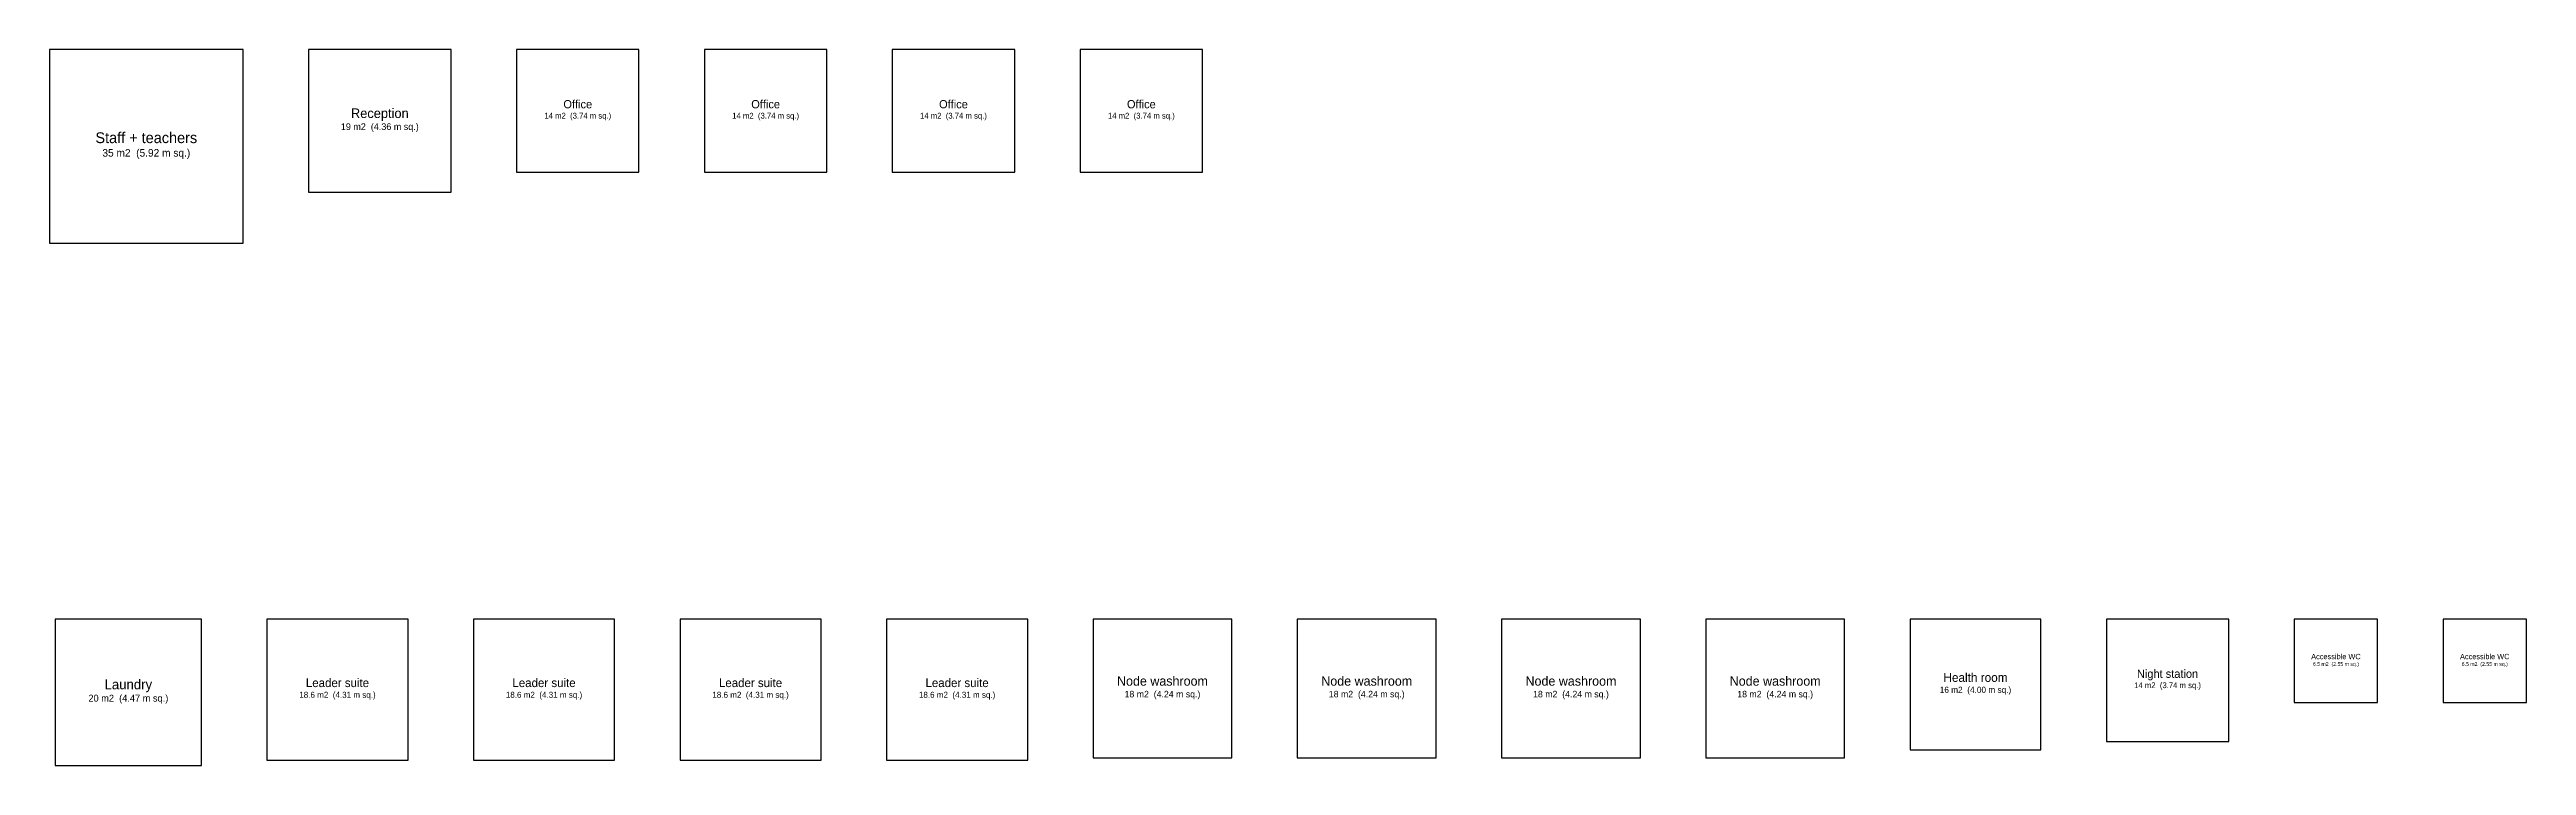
# Model space of a CAD drawing. Header units: metres. Extents: x -12 to 138, y -94 to 5.
# Drawn here: x 62.8 to 138.5, y -46.8 to -25 of the extents above; entities that cross this region are included whole.
import ezdxf
from ezdxf.enums import TextEntityAlignment as Align

# ---------------------------------------------------------------- set-up
doc = ezdxf.new("R2010")
doc.units = ezdxf.units.M
for name, color, linetype in [('ROOM-PRIVATE', 4, 'Continuous'), ('ROOM-SEMI-PUBLIC', 2, 'Continuous'), ('ROOM-TEXT', 7, 'Continuous')]:
    doc.layers.add(name, color=color, linetype=linetype)

# ---------------------------------------------------------------- blocks, each defined once
blk = doc.blocks.new('RM_Staff_and_teachers')
at = {"layer": 'ROOM-SEMI-PUBLIC'}
blk.add_lwpolyline([(0, 0), (5.916, 0), (5.916, 5.916), (0, 5.916)], close=True, dxfattribs=at)
at = {"layer": 'ROOM-TEXT'}
for s, height, p in [('Staff + teachers', 0.33083, (2.958, 3.223)), ('35 m2  (5.92 m sq.)', 0.23158, (2.958, 2.76))]:
    blk.add_text(s, height=height, dxfattribs=at).set_placement(p, align=Align.MIDDLE_CENTER)
blk = doc.blocks.new('RM_Reception')
at = {"layer": 'ROOM-SEMI-PUBLIC'}
blk.add_lwpolyline([(0, 0), (4.359, 0), (4.359, 4.359), (0, 4.359)], close=True, dxfattribs=at)
at = {"layer": 'ROOM-TEXT'}
for s, height, p in [('Reception', 0.2932, (2.179, 2.414)), ('19 m2  (4.36 m sq.)', 0.20527, (2.179, 2.004))]:
    blk.add_text(s, height=height, dxfattribs=at).set_placement(p, align=Align.MIDDLE_CENTER)
blk = doc.blocks.new('RM_Office')
at = {"layer": 'ROOM-SEMI-PUBLIC'}
blk.add_lwpolyline([(0, 0), (3.742, 0), (3.742, 3.742), (0, 3.742)], close=True, dxfattribs=at)
at = {"layer": 'ROOM-TEXT'}
for s, height, p in [('14 m2  (3.74 m sq.)', 0.1762, (1.871, 1.72)), ('Office', 0.2517, (1.871, 2.072))]:
    blk.add_text(s, height=height, dxfattribs=at).set_placement(p, align=Align.MIDDLE_CENTER)
blk = doc.blocks.new('RM_Laundry')
at = {"layer": 'ROOM-PRIVATE'}
blk.add_lwpolyline([(0, 0), (4.472, 0), (4.472, 4.472), (0, 4.472)], close=True, dxfattribs=at)
at = {"layer": 'ROOM-TEXT'}
for s, height, p in [('Laundry', 0.3009, (2.236, 2.477)), ('20 m2  (4.47 m sq.)', 0.2106, (2.236, 2.056))]:
    blk.add_text(s, height=height, dxfattribs=at).set_placement(p, align=Align.MIDDLE_CENTER)
blk = doc.blocks.new('RM_Leader_suite')
at = {"layer": 'ROOM-PRIVATE'}
blk.add_lwpolyline([(0, 0), (4.313, 0), (4.313, 4.313), (0, 4.313)], close=True, dxfattribs=at)
at = {"layer": 'ROOM-TEXT'}
for s, height, p in [('Leader suite', 0.2625, (2.156, 2.366)), ('18.6 m2  (4.31 m sq.)', 0.18375, (2.156, 1.999))]:
    blk.add_text(s, height=height, dxfattribs=at).set_placement(p, align=Align.MIDDLE_CENTER)
blk = doc.blocks.new('RM_Node_washroom')
at = {"layer": 'ROOM-PRIVATE'}
blk.add_lwpolyline([(0, 0), (4.243, 0), (4.243, 4.243), (0, 4.243)], close=True, dxfattribs=at)
at = {"layer": 'ROOM-TEXT'}
for s, height, p in [('Node washroom', 0.28542, (2.121, 2.35)), ('18 m2  (4.24 m sq.)', 0.19979, (2.121, 1.95))]:
    blk.add_text(s, height=height, dxfattribs=at).set_placement(p, align=Align.MIDDLE_CENTER)
blk = doc.blocks.new('RM_Health_room')
at = {"layer": 'ROOM-PRIVATE'}
blk.add_lwpolyline([(0, 0), (4, 0), (4, 4), (0, 4)], close=True, dxfattribs=at)
at = {"layer": 'ROOM-TEXT'}
for s, height, p in [('Health room', 0.26909, (2, 2.215)), ('16 m2  (4.00 m sq.)', 0.18837, (2, 1.839))]:
    blk.add_text(s, height=height, dxfattribs=at).set_placement(p, align=Align.MIDDLE_CENTER)
blk = doc.blocks.new('RM_Night_station')
at = {"layer": 'ROOM-PRIVATE'}
blk.add_lwpolyline([(0, 0), (3.742, 0), (3.742, 3.742), (0, 3.742)], close=True, dxfattribs=at)
at = {"layer": 'ROOM-TEXT'}
for s, height, p in [('14 m2  (3.74 m sq.)', 0.1762, (1.871, 1.72)), ('Night station', 0.25171, (1.871, 2.072))]:
    blk.add_text(s, height=height, dxfattribs=at).set_placement(p, align=Align.MIDDLE_CENTER)
blk = doc.blocks.new('RM_Accessible_WC')
at = {"layer": 'ROOM-PRIVATE'}
blk.add_lwpolyline([(0, 0), (2.55, 0), (2.55, 2.55), (0, 2.55)], close=True, dxfattribs=at)
at = {"layer": 'ROOM-TEXT'}
for s, height, p in [('Accessible WC', 0.16294, (1.275, 1.405)), ('6.5 m2  (2.55 m sq.)', 0.11406, (1.275, 1.177))]:
    blk.add_text(s, height=height, dxfattribs=at).set_placement(p, align=Align.MIDDLE_CENTER)

msp = doc.modelspace()

# ---------------------------------------------------------------- block references
for name, p in [('RM_Staff_and_teachers', (62.769, -30.89)), ('RM_Reception', (70.685, -29.333)), ('RM_Office', (77.044, -28.715)), ('RM_Office', (82.786, -28.715)), ('RM_Office', (88.527, -28.715)), ('RM_Office', (94.269, -28.715)), ('RM_Laundry', (62.942, -46.848)), ('RM_Leader_suite', (69.414, -46.688)), ('RM_Leader_suite', (75.727, -46.688)), ('RM_Leader_suite', (82.04, -46.688)), ('RM_Leader_suite', (88.353, -46.688)), ('RM_Node_washroom', (94.665, -46.618)), ('RM_Node_washroom', (100.908, -46.618)), ('RM_Node_washroom', (107.151, -46.618)), ('RM_Node_washroom', (113.393, -46.618)), ('RM_Health_room', (119.636, -46.375)), ('RM_Night_station', (125.636, -46.117)), ('RM_Accessible_WC', (131.378, -44.925)), ('RM_Accessible_WC', (135.927, -44.925))]:
    msp.add_blockref(name, p)

doc.saveas('drawing.dxf')
